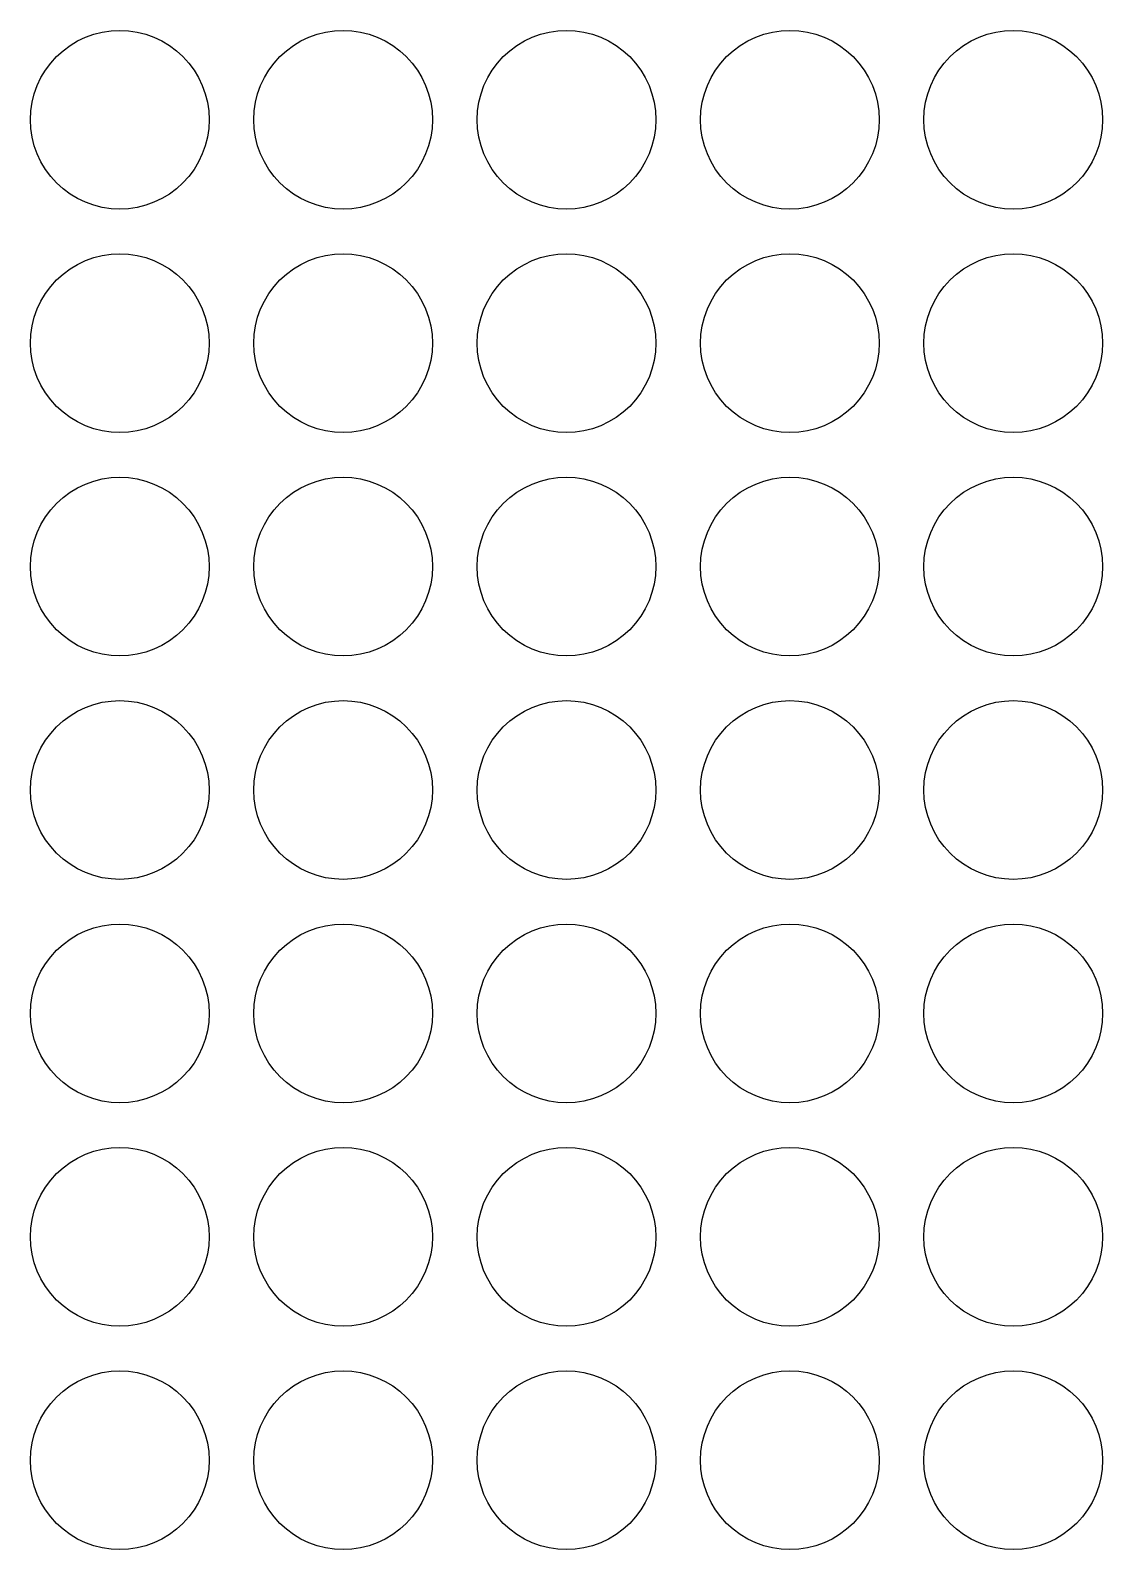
# Model space of a CAD drawing. Header units: millimetres. Extents: x 13 to 136, y -291 to -203.
# Drawn here: x 50.47 to 62.47, y -246.09 to -229.09 of the extents above; entities that cross this region are included whole.
import ezdxf

# ---------------------------------------------------------------- set-up
doc = ezdxf.new("R2010")
doc.units = ezdxf.units.MM
doc.layers.add('background', color=7, linetype='Continuous')

msp = doc.modelspace()

# ---------------------------------------------------------------- linework, layer by layer
at = {"layer": 'background'}
for points in [[(52.466, -230.091), (52.461, -230.189), (52.446, -230.286), (52.422, -230.381), (52.389, -230.474), (52.347, -230.562), (52.297, -230.647), (52.239, -230.725), (52.173, -230.798), (52.1, -230.864), (52.021, -230.922), (51.937, -230.973), (51.848, -231.015), (51.756, -231.048), (51.661, -231.072), (51.564, -231.086), (51.466, -231.091), (51.368, -231.086), (51.27, -231.072), (51.175, -231.048), (51.083, -231.015), (50.994, -230.973), (50.91, -230.922), (50.831, -230.864), (50.758, -230.798), (50.693, -230.725), (50.634, -230.647), (50.584, -230.562), (50.542, -230.474), (50.509, -230.381), (50.485, -230.286), (50.47, -230.189), (50.466, -230.091), (50.47, -229.993), (50.485, -229.896), (50.509, -229.801), (50.542, -229.708), (50.584, -229.62), (50.634, -229.535), (50.693, -229.457), (50.758, -229.384), (50.831, -229.318), (50.91, -229.26), (50.994, -229.209), (51.083, -229.167), (51.175, -229.134), (51.27, -229.11), (51.368, -229.096), (51.466, -229.091), (51.564, -229.096), (51.661, -229.11), (51.756, -229.134), (51.848, -229.167), (51.937, -229.209), (52.021, -229.26), (52.1, -229.318), (52.173, -229.384), (52.239, -229.457), (52.297, -229.535), (52.347, -229.62), (52.389, -229.708), (52.422, -229.801), (52.446, -229.896), (52.461, -229.993)], [(54.966, -230.091), (54.961, -230.189), (54.946, -230.286), (54.922, -230.381), (54.889, -230.474), (54.847, -230.562), (54.797, -230.647), (54.739, -230.725), (54.673, -230.798), (54.6, -230.864), (54.521, -230.922), (54.437, -230.973), (54.348, -231.015), (54.256, -231.048), (54.161, -231.072), (54.064, -231.086), (53.966, -231.091), (53.868, -231.086), (53.77, -231.072), (53.675, -231.048), (53.583, -231.015), (53.494, -230.973), (53.41, -230.922), (53.331, -230.864), (53.258, -230.798), (53.193, -230.725), (53.134, -230.647), (53.084, -230.562), (53.042, -230.474), (53.009, -230.381), (52.985, -230.286), (52.97, -230.189), (52.966, -230.091), (52.97, -229.993), (52.985, -229.896), (53.009, -229.801), (53.042, -229.708), (53.084, -229.62), (53.134, -229.535), (53.193, -229.457), (53.258, -229.384), (53.331, -229.318), (53.41, -229.26), (53.494, -229.209), (53.583, -229.167), (53.675, -229.134), (53.77, -229.11), (53.868, -229.096), (53.966, -229.091), (54.064, -229.096), (54.161, -229.11), (54.256, -229.134), (54.348, -229.167), (54.437, -229.209), (54.521, -229.26), (54.6, -229.318), (54.673, -229.384), (54.739, -229.457), (54.797, -229.535), (54.847, -229.62), (54.889, -229.708), (54.922, -229.801), (54.946, -229.896), (54.961, -229.993)], [(57.466, -230.091), (57.461, -230.189), (57.446, -230.286), (57.422, -230.381), (57.389, -230.474), (57.347, -230.562), (57.297, -230.647), (57.239, -230.725), (57.173, -230.798), (57.1, -230.864), (57.021, -230.922), (56.937, -230.973), (56.848, -231.015), (56.756, -231.048), (56.661, -231.072), (56.564, -231.086), (56.466, -231.091), (56.368, -231.086), (56.27, -231.072), (56.175, -231.048), (56.083, -231.015), (55.994, -230.973), (55.91, -230.922), (55.831, -230.864), (55.758, -230.798), (55.693, -230.725), (55.634, -230.647), (55.584, -230.562), (55.542, -230.474), (55.509, -230.381), (55.485, -230.286), (55.47, -230.189), (55.466, -230.091), (55.47, -229.993), (55.485, -229.896), (55.509, -229.801), (55.542, -229.708), (55.584, -229.62), (55.634, -229.535), (55.693, -229.457), (55.758, -229.384), (55.831, -229.318), (55.91, -229.26), (55.994, -229.209), (56.083, -229.167), (56.175, -229.134), (56.27, -229.11), (56.368, -229.096), (56.466, -229.091), (56.564, -229.096), (56.661, -229.11), (56.756, -229.134), (56.848, -229.167), (56.937, -229.209), (57.021, -229.26), (57.1, -229.318), (57.173, -229.384), (57.239, -229.457), (57.297, -229.535), (57.347, -229.62), (57.389, -229.708), (57.422, -229.801), (57.446, -229.896), (57.461, -229.993)], [(59.966, -230.091), (59.961, -230.189), (59.946, -230.286), (59.922, -230.381), (59.889, -230.474), (59.847, -230.562), (59.797, -230.647), (59.739, -230.725), (59.673, -230.798), (59.6, -230.864), (59.521, -230.922), (59.437, -230.973), (59.348, -231.015), (59.256, -231.048), (59.161, -231.072), (59.064, -231.086), (58.966, -231.091), (58.868, -231.086), (58.77, -231.072), (58.675, -231.048), (58.583, -231.015), (58.494, -230.973), (58.41, -230.922), (58.331, -230.864), (58.258, -230.798), (58.193, -230.725), (58.134, -230.647), (58.084, -230.562), (58.042, -230.474), (58.009, -230.381), (57.985, -230.286), (57.97, -230.189), (57.966, -230.091), (57.97, -229.993), (57.985, -229.896), (58.009, -229.801), (58.042, -229.708), (58.084, -229.62), (58.134, -229.535), (58.193, -229.457), (58.258, -229.384), (58.331, -229.318), (58.41, -229.26), (58.494, -229.209), (58.583, -229.167), (58.675, -229.134), (58.77, -229.11), (58.868, -229.096), (58.966, -229.091), (59.064, -229.096), (59.161, -229.11), (59.256, -229.134), (59.348, -229.167), (59.437, -229.209), (59.521, -229.26), (59.6, -229.318), (59.673, -229.384), (59.739, -229.457), (59.797, -229.535), (59.847, -229.62), (59.889, -229.708), (59.922, -229.801), (59.946, -229.896), (59.961, -229.993)], [(62.466, -230.091), (62.461, -230.189), (62.446, -230.286), (62.422, -230.381), (62.389, -230.474), (62.347, -230.562), (62.297, -230.647), (62.239, -230.725), (62.173, -230.798), (62.1, -230.864), (62.021, -230.922), (61.937, -230.973), (61.848, -231.015), (61.756, -231.048), (61.661, -231.072), (61.564, -231.086), (61.466, -231.091), (61.368, -231.086), (61.27, -231.072), (61.175, -231.048), (61.083, -231.015), (60.994, -230.973), (60.91, -230.922), (60.831, -230.864), (60.758, -230.798), (60.693, -230.725), (60.634, -230.647), (60.584, -230.562), (60.542, -230.474), (60.509, -230.381), (60.485, -230.286), (60.47, -230.189), (60.466, -230.091), (60.47, -229.993), (60.485, -229.896), (60.509, -229.801), (60.542, -229.708), (60.584, -229.62), (60.634, -229.535), (60.693, -229.457), (60.758, -229.384), (60.831, -229.318), (60.91, -229.26), (60.994, -229.209), (61.083, -229.167), (61.175, -229.134), (61.27, -229.11), (61.368, -229.096), (61.466, -229.091), (61.564, -229.096), (61.661, -229.11), (61.756, -229.134), (61.848, -229.167), (61.937, -229.209), (62.021, -229.26), (62.1, -229.318), (62.173, -229.384), (62.239, -229.457), (62.297, -229.535), (62.347, -229.62), (62.389, -229.708), (62.422, -229.801), (62.446, -229.896), (62.461, -229.993)], [(52.466, -232.591), (52.461, -232.689), (52.446, -232.786), (52.422, -232.881), (52.389, -232.974), (52.347, -233.062), (52.297, -233.147), (52.239, -233.225), (52.173, -233.298), (52.1, -233.364), (52.021, -233.422), (51.937, -233.473), (51.848, -233.515), (51.756, -233.548), (51.661, -233.572), (51.564, -233.586), (51.466, -233.591), (51.368, -233.586), (51.27, -233.572), (51.175, -233.548), (51.083, -233.515), (50.994, -233.473), (50.91, -233.422), (50.831, -233.364), (50.758, -233.298), (50.693, -233.225), (50.634, -233.147), (50.584, -233.062), (50.542, -232.974), (50.509, -232.881), (50.485, -232.786), (50.47, -232.689), (50.466, -232.591), (50.47, -232.493), (50.485, -232.396), (50.509, -232.301), (50.542, -232.208), (50.584, -232.12), (50.634, -232.035), (50.693, -231.957), (50.758, -231.884), (50.831, -231.818), (50.91, -231.76), (50.994, -231.709), (51.083, -231.667), (51.175, -231.634), (51.27, -231.61), (51.368, -231.596), (51.466, -231.591), (51.564, -231.596), (51.661, -231.61), (51.756, -231.634), (51.848, -231.667), (51.937, -231.709), (52.021, -231.76), (52.1, -231.818), (52.173, -231.884), (52.239, -231.957), (52.297, -232.035), (52.347, -232.12), (52.389, -232.208), (52.422, -232.301), (52.446, -232.396), (52.461, -232.493)], [(54.966, -232.591), (54.961, -232.689), (54.946, -232.786), (54.922, -232.881), (54.889, -232.974), (54.847, -233.062), (54.797, -233.147), (54.739, -233.225), (54.673, -233.298), (54.6, -233.364), (54.521, -233.422), (54.437, -233.473), (54.348, -233.515), (54.256, -233.548), (54.161, -233.572), (54.064, -233.586), (53.966, -233.591), (53.868, -233.586), (53.77, -233.572), (53.675, -233.548), (53.583, -233.515), (53.494, -233.473), (53.41, -233.422), (53.331, -233.364), (53.258, -233.298), (53.193, -233.225), (53.134, -233.147), (53.084, -233.062), (53.042, -232.974), (53.009, -232.881), (52.985, -232.786), (52.97, -232.689), (52.966, -232.591), (52.97, -232.493), (52.985, -232.396), (53.009, -232.301), (53.042, -232.208), (53.084, -232.12), (53.134, -232.035), (53.193, -231.957), (53.258, -231.884), (53.331, -231.818), (53.41, -231.76), (53.494, -231.709), (53.583, -231.667), (53.675, -231.634), (53.77, -231.61), (53.868, -231.596), (53.966, -231.591), (54.064, -231.596), (54.161, -231.61), (54.256, -231.634), (54.348, -231.667), (54.437, -231.709), (54.521, -231.76), (54.6, -231.818), (54.673, -231.884), (54.739, -231.957), (54.797, -232.035), (54.847, -232.12), (54.889, -232.208), (54.922, -232.301), (54.946, -232.396), (54.961, -232.493)], [(57.466, -232.591), (57.461, -232.689), (57.446, -232.786), (57.422, -232.881), (57.389, -232.974), (57.347, -233.062), (57.297, -233.147), (57.239, -233.225), (57.173, -233.298), (57.1, -233.364), (57.021, -233.422), (56.937, -233.473), (56.848, -233.515), (56.756, -233.548), (56.661, -233.572), (56.564, -233.586), (56.466, -233.591), (56.368, -233.586), (56.27, -233.572), (56.175, -233.548), (56.083, -233.515), (55.994, -233.473), (55.91, -233.422), (55.831, -233.364), (55.758, -233.298), (55.693, -233.225), (55.634, -233.147), (55.584, -233.062), (55.542, -232.974), (55.509, -232.881), (55.485, -232.786), (55.47, -232.689), (55.466, -232.591), (55.47, -232.493), (55.485, -232.396), (55.509, -232.301), (55.542, -232.208), (55.584, -232.12), (55.634, -232.035), (55.693, -231.957), (55.758, -231.884), (55.831, -231.818), (55.91, -231.76), (55.994, -231.709), (56.083, -231.667), (56.175, -231.634), (56.27, -231.61), (56.368, -231.596), (56.466, -231.591), (56.564, -231.596), (56.661, -231.61), (56.756, -231.634), (56.848, -231.667), (56.937, -231.709), (57.021, -231.76), (57.1, -231.818), (57.173, -231.884), (57.239, -231.957), (57.297, -232.035), (57.347, -232.12), (57.389, -232.208), (57.422, -232.301), (57.446, -232.396), (57.461, -232.493)], [(59.966, -232.591), (59.961, -232.689), (59.946, -232.786), (59.922, -232.881), (59.889, -232.974), (59.847, -233.062), (59.797, -233.147), (59.739, -233.225), (59.673, -233.298), (59.6, -233.364), (59.521, -233.422), (59.437, -233.473), (59.348, -233.515), (59.256, -233.548), (59.161, -233.572), (59.064, -233.586), (58.966, -233.591), (58.868, -233.586), (58.77, -233.572), (58.675, -233.548), (58.583, -233.515), (58.494, -233.473), (58.41, -233.422), (58.331, -233.364), (58.258, -233.298), (58.193, -233.225), (58.134, -233.147), (58.084, -233.062), (58.042, -232.974), (58.009, -232.881), (57.985, -232.786), (57.97, -232.689), (57.966, -232.591), (57.97, -232.493), (57.985, -232.396), (58.009, -232.301), (58.042, -232.208), (58.084, -232.12), (58.134, -232.035), (58.193, -231.957), (58.258, -231.884), (58.331, -231.818), (58.41, -231.76), (58.494, -231.709), (58.583, -231.667), (58.675, -231.634), (58.77, -231.61), (58.868, -231.596), (58.966, -231.591), (59.064, -231.596), (59.161, -231.61), (59.256, -231.634), (59.348, -231.667), (59.437, -231.709), (59.521, -231.76), (59.6, -231.818), (59.673, -231.884), (59.739, -231.957), (59.797, -232.035), (59.847, -232.12), (59.889, -232.208), (59.922, -232.301), (59.946, -232.396), (59.961, -232.493)], [(62.466, -232.591), (62.461, -232.689), (62.446, -232.786), (62.422, -232.881), (62.389, -232.974), (62.347, -233.062), (62.297, -233.147), (62.239, -233.225), (62.173, -233.298), (62.1, -233.364), (62.021, -233.422), (61.937, -233.473), (61.848, -233.515), (61.756, -233.548), (61.661, -233.572), (61.564, -233.586), (61.466, -233.591), (61.368, -233.586), (61.27, -233.572), (61.175, -233.548), (61.083, -233.515), (60.994, -233.473), (60.91, -233.422), (60.831, -233.364), (60.758, -233.298), (60.693, -233.225), (60.634, -233.147), (60.584, -233.062), (60.542, -232.974), (60.509, -232.881), (60.485, -232.786), (60.47, -232.689), (60.466, -232.591), (60.47, -232.493), (60.485, -232.396), (60.509, -232.301), (60.542, -232.208), (60.584, -232.12), (60.634, -232.035), (60.693, -231.957), (60.758, -231.884), (60.831, -231.818), (60.91, -231.76), (60.994, -231.709), (61.083, -231.667), (61.175, -231.634), (61.27, -231.61), (61.368, -231.596), (61.466, -231.591), (61.564, -231.596), (61.661, -231.61), (61.756, -231.634), (61.848, -231.667), (61.937, -231.709), (62.021, -231.76), (62.1, -231.818), (62.173, -231.884), (62.239, -231.957), (62.297, -232.035), (62.347, -232.12), (62.389, -232.208), (62.422, -232.301), (62.446, -232.396), (62.461, -232.493)], [(52.466, -235.091), (52.461, -235.189), (52.446, -235.286), (52.422, -235.381), (52.389, -235.474), (52.347, -235.562), (52.297, -235.647), (52.239, -235.725), (52.173, -235.798), (52.1, -235.864), (52.021, -235.922), (51.937, -235.973), (51.848, -236.015), (51.756, -236.048), (51.661, -236.072), (51.564, -236.086), (51.466, -236.091), (51.368, -236.086), (51.27, -236.072), (51.175, -236.048), (51.083, -236.015), (50.994, -235.973), (50.91, -235.922), (50.831, -235.864), (50.758, -235.798), (50.693, -235.725), (50.634, -235.647), (50.584, -235.562), (50.542, -235.474), (50.509, -235.381), (50.485, -235.286), (50.47, -235.189), (50.466, -235.091), (50.47, -234.993), (50.485, -234.896), (50.509, -234.801), (50.542, -234.708), (50.584, -234.62), (50.634, -234.535), (50.693, -234.457), (50.758, -234.384), (50.831, -234.318), (50.91, -234.26), (50.994, -234.209), (51.083, -234.167), (51.175, -234.134), (51.27, -234.11), (51.368, -234.096), (51.466, -234.091), (51.564, -234.096), (51.661, -234.11), (51.756, -234.134), (51.848, -234.167), (51.937, -234.209), (52.021, -234.26), (52.1, -234.318), (52.173, -234.384), (52.239, -234.457), (52.297, -234.535), (52.347, -234.62), (52.389, -234.708), (52.422, -234.801), (52.446, -234.896), (52.461, -234.993)], [(54.966, -235.091), (54.961, -235.189), (54.946, -235.286), (54.922, -235.381), (54.889, -235.474), (54.847, -235.562), (54.797, -235.647), (54.739, -235.725), (54.673, -235.798), (54.6, -235.864), (54.521, -235.922), (54.437, -235.973), (54.348, -236.015), (54.256, -236.048), (54.161, -236.072), (54.064, -236.086), (53.966, -236.091), (53.868, -236.086), (53.77, -236.072), (53.675, -236.048), (53.583, -236.015), (53.494, -235.973), (53.41, -235.922), (53.331, -235.864), (53.258, -235.798), (53.193, -235.725), (53.134, -235.647), (53.084, -235.562), (53.042, -235.474), (53.009, -235.381), (52.985, -235.286), (52.97, -235.189), (52.966, -235.091), (52.97, -234.993), (52.985, -234.896), (53.009, -234.801), (53.042, -234.708), (53.084, -234.62), (53.134, -234.535), (53.193, -234.457), (53.258, -234.384), (53.331, -234.318), (53.41, -234.26), (53.494, -234.209), (53.583, -234.167), (53.675, -234.134), (53.77, -234.11), (53.868, -234.096), (53.966, -234.091), (54.064, -234.096), (54.161, -234.11), (54.256, -234.134), (54.348, -234.167), (54.437, -234.209), (54.521, -234.26), (54.6, -234.318), (54.673, -234.384), (54.739, -234.457), (54.797, -234.535), (54.847, -234.62), (54.889, -234.708), (54.922, -234.801), (54.946, -234.896), (54.961, -234.993)], [(57.466, -235.091), (57.461, -235.189), (57.446, -235.286), (57.422, -235.381), (57.389, -235.474), (57.347, -235.562), (57.297, -235.647), (57.239, -235.725), (57.173, -235.798), (57.1, -235.864), (57.021, -235.922), (56.937, -235.973), (56.848, -236.015), (56.756, -236.048), (56.661, -236.072), (56.564, -236.086), (56.466, -236.091), (56.368, -236.086), (56.27, -236.072), (56.175, -236.048), (56.083, -236.015), (55.994, -235.973), (55.91, -235.922), (55.831, -235.864), (55.758, -235.798), (55.693, -235.725), (55.634, -235.647), (55.584, -235.562), (55.542, -235.474), (55.509, -235.381), (55.485, -235.286), (55.47, -235.189), (55.466, -235.091), (55.47, -234.993), (55.485, -234.896), (55.509, -234.801), (55.542, -234.708), (55.584, -234.62), (55.634, -234.535), (55.693, -234.457), (55.758, -234.384), (55.831, -234.318), (55.91, -234.26), (55.994, -234.209), (56.083, -234.167), (56.175, -234.134), (56.27, -234.11), (56.368, -234.096), (56.466, -234.091), (56.564, -234.096), (56.661, -234.11), (56.756, -234.134), (56.848, -234.167), (56.937, -234.209), (57.021, -234.26), (57.1, -234.318), (57.173, -234.384), (57.239, -234.457), (57.297, -234.535), (57.347, -234.62), (57.389, -234.708), (57.422, -234.801), (57.446, -234.896), (57.461, -234.993)], [(59.966, -235.091), (59.961, -235.189), (59.946, -235.286), (59.922, -235.381), (59.889, -235.474), (59.847, -235.562), (59.797, -235.647), (59.739, -235.725), (59.673, -235.798), (59.6, -235.864), (59.521, -235.922), (59.437, -235.973), (59.348, -236.015), (59.256, -236.048), (59.161, -236.072), (59.064, -236.086), (58.966, -236.091), (58.868, -236.086), (58.77, -236.072), (58.675, -236.048), (58.583, -236.015), (58.494, -235.973), (58.41, -235.922), (58.331, -235.864), (58.258, -235.798), (58.193, -235.725), (58.134, -235.647), (58.084, -235.562), (58.042, -235.474), (58.009, -235.381), (57.985, -235.286), (57.97, -235.189), (57.966, -235.091), (57.97, -234.993), (57.985, -234.896), (58.009, -234.801), (58.042, -234.708), (58.084, -234.62), (58.134, -234.535), (58.193, -234.457), (58.258, -234.384), (58.331, -234.318), (58.41, -234.26), (58.494, -234.209), (58.583, -234.167), (58.675, -234.134), (58.77, -234.11), (58.868, -234.096), (58.966, -234.091), (59.064, -234.096), (59.161, -234.11), (59.256, -234.134), (59.348, -234.167), (59.437, -234.209), (59.521, -234.26), (59.6, -234.318), (59.673, -234.384), (59.739, -234.457), (59.797, -234.535), (59.847, -234.62), (59.889, -234.708), (59.922, -234.801), (59.946, -234.896), (59.961, -234.993)], [(62.466, -235.091), (62.461, -235.189), (62.446, -235.286), (62.422, -235.381), (62.389, -235.474), (62.347, -235.562), (62.297, -235.647), (62.239, -235.725), (62.173, -235.798), (62.1, -235.864), (62.021, -235.922), (61.937, -235.973), (61.848, -236.015), (61.756, -236.048), (61.661, -236.072), (61.564, -236.086), (61.466, -236.091), (61.368, -236.086), (61.27, -236.072), (61.175, -236.048), (61.083, -236.015), (60.994, -235.973), (60.91, -235.922), (60.831, -235.864), (60.758, -235.798), (60.693, -235.725), (60.634, -235.647), (60.584, -235.562), (60.542, -235.474), (60.509, -235.381), (60.485, -235.286), (60.47, -235.189), (60.466, -235.091), (60.47, -234.993), (60.485, -234.896), (60.509, -234.801), (60.542, -234.708), (60.584, -234.62), (60.634, -234.535), (60.693, -234.457), (60.758, -234.384), (60.831, -234.318), (60.91, -234.26), (60.994, -234.209), (61.083, -234.167), (61.175, -234.134), (61.27, -234.11), (61.368, -234.096), (61.466, -234.091), (61.564, -234.096), (61.661, -234.11), (61.756, -234.134), (61.848, -234.167), (61.937, -234.209), (62.021, -234.26), (62.1, -234.318), (62.173, -234.384), (62.239, -234.457), (62.297, -234.535), (62.347, -234.62), (62.389, -234.708), (62.422, -234.801), (62.446, -234.896), (62.461, -234.993)], [(52.466, -237.591), (52.461, -237.689), (52.446, -237.786), (52.422, -237.881), (52.389, -237.974), (52.347, -238.062), (52.297, -238.147), (52.239, -238.225), (52.173, -238.298), (52.1, -238.364), (52.021, -238.422), (51.937, -238.473), (51.848, -238.515), (51.756, -238.548), (51.661, -238.572), (51.564, -238.586), (51.466, -238.591), (51.368, -238.586), (51.27, -238.572), (51.175, -238.548), (51.083, -238.515), (50.994, -238.473), (50.91, -238.422), (50.831, -238.364), (50.758, -238.298), (50.693, -238.225), (50.634, -238.147), (50.584, -238.062), (50.542, -237.974), (50.509, -237.881), (50.485, -237.786), (50.47, -237.689), (50.466, -237.591), (50.47, -237.493), (50.485, -237.396), (50.509, -237.301), (50.542, -237.208), (50.584, -237.12), (50.634, -237.035), (50.693, -236.957), (50.758, -236.884), (50.831, -236.818), (50.91, -236.76), (50.994, -236.709), (51.083, -236.667), (51.175, -236.634), (51.27, -236.61), (51.368, -236.596), (51.466, -236.591), (51.564, -236.596), (51.661, -236.61), (51.756, -236.634), (51.848, -236.667), (51.937, -236.709), (52.021, -236.76), (52.1, -236.818), (52.173, -236.884), (52.239, -236.957), (52.297, -237.035), (52.347, -237.12), (52.389, -237.208), (52.422, -237.301), (52.446, -237.396), (52.461, -237.493)], [(54.966, -237.591), (54.961, -237.689), (54.946, -237.786), (54.922, -237.881), (54.889, -237.974), (54.847, -238.062), (54.797, -238.147), (54.739, -238.225), (54.673, -238.298), (54.6, -238.364), (54.521, -238.422), (54.437, -238.473), (54.348, -238.515), (54.256, -238.548), (54.161, -238.572), (54.064, -238.586), (53.966, -238.591), (53.868, -238.586), (53.77, -238.572), (53.675, -238.548), (53.583, -238.515), (53.494, -238.473), (53.41, -238.422), (53.331, -238.364), (53.258, -238.298), (53.193, -238.225), (53.134, -238.147), (53.084, -238.062), (53.042, -237.974), (53.009, -237.881), (52.985, -237.786), (52.97, -237.689), (52.966, -237.591), (52.97, -237.493), (52.985, -237.396), (53.009, -237.301), (53.042, -237.208), (53.084, -237.12), (53.134, -237.035), (53.193, -236.957), (53.258, -236.884), (53.331, -236.818), (53.41, -236.76), (53.494, -236.709), (53.583, -236.667), (53.675, -236.634), (53.77, -236.61), (53.868, -236.596), (53.966, -236.591), (54.064, -236.596), (54.161, -236.61), (54.256, -236.634), (54.348, -236.667), (54.437, -236.709), (54.521, -236.76), (54.6, -236.818), (54.673, -236.884), (54.739, -236.957), (54.797, -237.035), (54.847, -237.12), (54.889, -237.208), (54.922, -237.301), (54.946, -237.396), (54.961, -237.493)], [(57.466, -237.591), (57.461, -237.689), (57.446, -237.786), (57.422, -237.881), (57.389, -237.974), (57.347, -238.062), (57.297, -238.147), (57.239, -238.225), (57.173, -238.298), (57.1, -238.364), (57.021, -238.422), (56.937, -238.473), (56.848, -238.515), (56.756, -238.548), (56.661, -238.572), (56.564, -238.586), (56.466, -238.591), (56.368, -238.586), (56.27, -238.572), (56.175, -238.548), (56.083, -238.515), (55.994, -238.473), (55.91, -238.422), (55.831, -238.364), (55.758, -238.298), (55.693, -238.225), (55.634, -238.147), (55.584, -238.062), (55.542, -237.974), (55.509, -237.881), (55.485, -237.786), (55.47, -237.689), (55.466, -237.591), (55.47, -237.493), (55.485, -237.396), (55.509, -237.301), (55.542, -237.208), (55.584, -237.12), (55.634, -237.035), (55.693, -236.957), (55.758, -236.884), (55.831, -236.818), (55.91, -236.76), (55.994, -236.709), (56.083, -236.667), (56.175, -236.634), (56.27, -236.61), (56.368, -236.596), (56.466, -236.591), (56.564, -236.596), (56.661, -236.61), (56.756, -236.634), (56.848, -236.667), (56.937, -236.709), (57.021, -236.76), (57.1, -236.818), (57.173, -236.884), (57.239, -236.957), (57.297, -237.035), (57.347, -237.12), (57.389, -237.208), (57.422, -237.301), (57.446, -237.396), (57.461, -237.493)], [(59.966, -237.591), (59.961, -237.689), (59.946, -237.786), (59.922, -237.881), (59.889, -237.974), (59.847, -238.062), (59.797, -238.147), (59.739, -238.225), (59.673, -238.298), (59.6, -238.364), (59.521, -238.422), (59.437, -238.473), (59.348, -238.515), (59.256, -238.548), (59.161, -238.572), (59.064, -238.586), (58.966, -238.591), (58.868, -238.586), (58.77, -238.572), (58.675, -238.548), (58.583, -238.515), (58.494, -238.473), (58.41, -238.422), (58.331, -238.364), (58.258, -238.298), (58.193, -238.225), (58.134, -238.147), (58.084, -238.062), (58.042, -237.974), (58.009, -237.881), (57.985, -237.786), (57.97, -237.689), (57.966, -237.591), (57.97, -237.493), (57.985, -237.396), (58.009, -237.301), (58.042, -237.208), (58.084, -237.12), (58.134, -237.035), (58.193, -236.957), (58.258, -236.884), (58.331, -236.818), (58.41, -236.76), (58.494, -236.709), (58.583, -236.667), (58.675, -236.634), (58.77, -236.61), (58.868, -236.596), (58.966, -236.591), (59.064, -236.596), (59.161, -236.61), (59.256, -236.634), (59.348, -236.667), (59.437, -236.709), (59.521, -236.76), (59.6, -236.818), (59.673, -236.884), (59.739, -236.957), (59.797, -237.035), (59.847, -237.12), (59.889, -237.208), (59.922, -237.301), (59.946, -237.396), (59.961, -237.493)], [(62.466, -237.591), (62.461, -237.689), (62.446, -237.786), (62.422, -237.881), (62.389, -237.974), (62.347, -238.062), (62.297, -238.147), (62.239, -238.225), (62.173, -238.298), (62.1, -238.364), (62.021, -238.422), (61.937, -238.473), (61.848, -238.515), (61.756, -238.548), (61.661, -238.572), (61.564, -238.586), (61.466, -238.591), (61.368, -238.586), (61.27, -238.572), (61.175, -238.548), (61.083, -238.515), (60.994, -238.473), (60.91, -238.422), (60.831, -238.364), (60.758, -238.298), (60.693, -238.225), (60.634, -238.147), (60.584, -238.062), (60.542, -237.974), (60.509, -237.881), (60.485, -237.786), (60.47, -237.689), (60.466, -237.591), (60.47, -237.493), (60.485, -237.396), (60.509, -237.301), (60.542, -237.208), (60.584, -237.12), (60.634, -237.035), (60.693, -236.957), (60.758, -236.884), (60.831, -236.818), (60.91, -236.76), (60.994, -236.709), (61.083, -236.667), (61.175, -236.634), (61.27, -236.61), (61.368, -236.596), (61.466, -236.591), (61.564, -236.596), (61.661, -236.61), (61.756, -236.634), (61.848, -236.667), (61.937, -236.709), (62.021, -236.76), (62.1, -236.818), (62.173, -236.884), (62.239, -236.957), (62.297, -237.035), (62.347, -237.12), (62.389, -237.208), (62.422, -237.301), (62.446, -237.396), (62.461, -237.493)], [(52.466, -240.091), (52.461, -240.189), (52.446, -240.286), (52.422, -240.381), (52.389, -240.474), (52.347, -240.562), (52.297, -240.647), (52.239, -240.725), (52.173, -240.798), (52.1, -240.864), (52.021, -240.922), (51.937, -240.973), (51.848, -241.015), (51.756, -241.048), (51.661, -241.072), (51.564, -241.086), (51.466, -241.091), (51.368, -241.086), (51.27, -241.072), (51.175, -241.048), (51.083, -241.015), (50.994, -240.973), (50.91, -240.922), (50.831, -240.864), (50.758, -240.798), (50.693, -240.725), (50.634, -240.647), (50.584, -240.562), (50.542, -240.474), (50.509, -240.381), (50.485, -240.286), (50.47, -240.189), (50.466, -240.091), (50.47, -239.993), (50.485, -239.896), (50.509, -239.801), (50.542, -239.708), (50.584, -239.62), (50.634, -239.535), (50.693, -239.457), (50.758, -239.384), (50.831, -239.318), (50.91, -239.26), (50.994, -239.209), (51.083, -239.167), (51.175, -239.134), (51.27, -239.11), (51.368, -239.096), (51.466, -239.091), (51.564, -239.096), (51.661, -239.11), (51.756, -239.134), (51.848, -239.167), (51.937, -239.209), (52.021, -239.26), (52.1, -239.318), (52.173, -239.384), (52.239, -239.457), (52.297, -239.535), (52.347, -239.62), (52.389, -239.708), (52.422, -239.801), (52.446, -239.896), (52.461, -239.993)], [(54.966, -240.091), (54.961, -240.189), (54.946, -240.286), (54.922, -240.381), (54.889, -240.474), (54.847, -240.562), (54.797, -240.647), (54.739, -240.725), (54.673, -240.798), (54.6, -240.864), (54.521, -240.922), (54.437, -240.973), (54.348, -241.015), (54.256, -241.048), (54.161, -241.072), (54.064, -241.086), (53.966, -241.091), (53.868, -241.086), (53.77, -241.072), (53.675, -241.048), (53.583, -241.015), (53.494, -240.973), (53.41, -240.922), (53.331, -240.864), (53.258, -240.798), (53.193, -240.725), (53.134, -240.647), (53.084, -240.562), (53.042, -240.474), (53.009, -240.381), (52.985, -240.286), (52.97, -240.189), (52.966, -240.091), (52.97, -239.993), (52.985, -239.896), (53.009, -239.801), (53.042, -239.708), (53.084, -239.62), (53.134, -239.535), (53.193, -239.457), (53.258, -239.384), (53.331, -239.318), (53.41, -239.26), (53.494, -239.209), (53.583, -239.167), (53.675, -239.134), (53.77, -239.11), (53.868, -239.096), (53.966, -239.091), (54.064, -239.096), (54.161, -239.11), (54.256, -239.134), (54.348, -239.167), (54.437, -239.209), (54.521, -239.26), (54.6, -239.318), (54.673, -239.384), (54.739, -239.457), (54.797, -239.535), (54.847, -239.62), (54.889, -239.708), (54.922, -239.801), (54.946, -239.896), (54.961, -239.993)], [(57.466, -240.091), (57.461, -240.189), (57.446, -240.286), (57.422, -240.381), (57.389, -240.474), (57.347, -240.562), (57.297, -240.647), (57.239, -240.725), (57.173, -240.798), (57.1, -240.864), (57.021, -240.922), (56.937, -240.973), (56.848, -241.015), (56.756, -241.048), (56.661, -241.072), (56.564, -241.086), (56.466, -241.091), (56.368, -241.086), (56.27, -241.072), (56.175, -241.048), (56.083, -241.015), (55.994, -240.973), (55.91, -240.922), (55.831, -240.864), (55.758, -240.798), (55.693, -240.725), (55.634, -240.647), (55.584, -240.562), (55.542, -240.474), (55.509, -240.381), (55.485, -240.286), (55.47, -240.189), (55.466, -240.091), (55.47, -239.993), (55.485, -239.896), (55.509, -239.801), (55.542, -239.708), (55.584, -239.62), (55.634, -239.535), (55.693, -239.457), (55.758, -239.384), (55.831, -239.318), (55.91, -239.26), (55.994, -239.209), (56.083, -239.167), (56.175, -239.134), (56.27, -239.11), (56.368, -239.096), (56.466, -239.091), (56.564, -239.096), (56.661, -239.11), (56.756, -239.134), (56.848, -239.167), (56.937, -239.209), (57.021, -239.26), (57.1, -239.318), (57.173, -239.384), (57.239, -239.457), (57.297, -239.535), (57.347, -239.62), (57.389, -239.708), (57.422, -239.801), (57.446, -239.896), (57.461, -239.993)], [(59.966, -240.091), (59.961, -240.189), (59.946, -240.286), (59.922, -240.381), (59.889, -240.474), (59.847, -240.562), (59.797, -240.647), (59.739, -240.725), (59.673, -240.798), (59.6, -240.864), (59.521, -240.922), (59.437, -240.973), (59.348, -241.015), (59.256, -241.048), (59.161, -241.072), (59.064, -241.086), (58.966, -241.091), (58.868, -241.086), (58.77, -241.072), (58.675, -241.048), (58.583, -241.015), (58.494, -240.973), (58.41, -240.922), (58.331, -240.864), (58.258, -240.798), (58.193, -240.725), (58.134, -240.647), (58.084, -240.562), (58.042, -240.474), (58.009, -240.381), (57.985, -240.286), (57.97, -240.189), (57.966, -240.091), (57.97, -239.993), (57.985, -239.896), (58.009, -239.801), (58.042, -239.708), (58.084, -239.62), (58.134, -239.535), (58.193, -239.457), (58.258, -239.384), (58.331, -239.318), (58.41, -239.26), (58.494, -239.209), (58.583, -239.167), (58.675, -239.134), (58.77, -239.11), (58.868, -239.096), (58.966, -239.091), (59.064, -239.096), (59.161, -239.11), (59.256, -239.134), (59.348, -239.167), (59.437, -239.209), (59.521, -239.26), (59.6, -239.318), (59.673, -239.384), (59.739, -239.457), (59.797, -239.535), (59.847, -239.62), (59.889, -239.708), (59.922, -239.801), (59.946, -239.896), (59.961, -239.993)], [(62.466, -240.091), (62.461, -240.189), (62.446, -240.286), (62.422, -240.381), (62.389, -240.474), (62.347, -240.562), (62.297, -240.647), (62.239, -240.725), (62.173, -240.798), (62.1, -240.864), (62.021, -240.922), (61.937, -240.973), (61.848, -241.015), (61.756, -241.048), (61.661, -241.072), (61.564, -241.086), (61.466, -241.091), (61.368, -241.086), (61.27, -241.072), (61.175, -241.048), (61.083, -241.015), (60.994, -240.973), (60.91, -240.922), (60.831, -240.864), (60.758, -240.798), (60.693, -240.725), (60.634, -240.647), (60.584, -240.562), (60.542, -240.474), (60.509, -240.381), (60.485, -240.286), (60.47, -240.189), (60.466, -240.091), (60.47, -239.993), (60.485, -239.896), (60.509, -239.801), (60.542, -239.708), (60.584, -239.62), (60.634, -239.535), (60.693, -239.457), (60.758, -239.384), (60.831, -239.318), (60.91, -239.26), (60.994, -239.209), (61.083, -239.167), (61.175, -239.134), (61.27, -239.11), (61.368, -239.096), (61.466, -239.091), (61.564, -239.096), (61.661, -239.11), (61.756, -239.134), (61.848, -239.167), (61.937, -239.209), (62.021, -239.26), (62.1, -239.318), (62.173, -239.384), (62.239, -239.457), (62.297, -239.535), (62.347, -239.62), (62.389, -239.708), (62.422, -239.801), (62.446, -239.896), (62.461, -239.993)], [(52.466, -242.591), (52.461, -242.689), (52.446, -242.786), (52.422, -242.881), (52.389, -242.974), (52.347, -243.062), (52.297, -243.147), (52.239, -243.225), (52.173, -243.298), (52.1, -243.364), (52.021, -243.422), (51.937, -243.473), (51.848, -243.515), (51.756, -243.548), (51.661, -243.572), (51.564, -243.586), (51.466, -243.591), (51.368, -243.586), (51.27, -243.572), (51.175, -243.548), (51.083, -243.515), (50.994, -243.473), (50.91, -243.422), (50.831, -243.364), (50.758, -243.298), (50.693, -243.225), (50.634, -243.147), (50.584, -243.062), (50.542, -242.974), (50.509, -242.881), (50.485, -242.786), (50.47, -242.689), (50.466, -242.591), (50.47, -242.493), (50.485, -242.396), (50.509, -242.301), (50.542, -242.208), (50.584, -242.12), (50.634, -242.035), (50.693, -241.957), (50.758, -241.884), (50.831, -241.818), (50.91, -241.76), (50.994, -241.709), (51.083, -241.667), (51.175, -241.634), (51.27, -241.61), (51.368, -241.596), (51.466, -241.591), (51.564, -241.596), (51.661, -241.61), (51.756, -241.634), (51.848, -241.667), (51.937, -241.709), (52.021, -241.76), (52.1, -241.818), (52.173, -241.884), (52.239, -241.957), (52.297, -242.035), (52.347, -242.12), (52.389, -242.208), (52.422, -242.301), (52.446, -242.396), (52.461, -242.493)], [(54.966, -242.591), (54.961, -242.689), (54.946, -242.786), (54.922, -242.881), (54.889, -242.974), (54.847, -243.062), (54.797, -243.147), (54.739, -243.225), (54.673, -243.298), (54.6, -243.364), (54.521, -243.422), (54.437, -243.473), (54.348, -243.515), (54.256, -243.548), (54.161, -243.572), (54.064, -243.586), (53.966, -243.591), (53.868, -243.586), (53.77, -243.572), (53.675, -243.548), (53.583, -243.515), (53.494, -243.473), (53.41, -243.422), (53.331, -243.364), (53.258, -243.298), (53.193, -243.225), (53.134, -243.147), (53.084, -243.062), (53.042, -242.974), (53.009, -242.881), (52.985, -242.786), (52.97, -242.689), (52.966, -242.591), (52.97, -242.493), (52.985, -242.396), (53.009, -242.301), (53.042, -242.208), (53.084, -242.12), (53.134, -242.035), (53.193, -241.957), (53.258, -241.884), (53.331, -241.818), (53.41, -241.76), (53.494, -241.709), (53.583, -241.667), (53.675, -241.634), (53.77, -241.61), (53.868, -241.596), (53.966, -241.591), (54.064, -241.596), (54.161, -241.61), (54.256, -241.634), (54.348, -241.667), (54.437, -241.709), (54.521, -241.76), (54.6, -241.818), (54.673, -241.884), (54.739, -241.957), (54.797, -242.035), (54.847, -242.12), (54.889, -242.208), (54.922, -242.301), (54.946, -242.396), (54.961, -242.493)], [(57.466, -242.591), (57.461, -242.689), (57.446, -242.786), (57.422, -242.881), (57.389, -242.974), (57.347, -243.062), (57.297, -243.147), (57.239, -243.225), (57.173, -243.298), (57.1, -243.364), (57.021, -243.422), (56.937, -243.473), (56.848, -243.515), (56.756, -243.548), (56.661, -243.572), (56.564, -243.586), (56.466, -243.591), (56.368, -243.586), (56.27, -243.572), (56.175, -243.548), (56.083, -243.515), (55.994, -243.473), (55.91, -243.422), (55.831, -243.364), (55.758, -243.298), (55.693, -243.225), (55.634, -243.147), (55.584, -243.062), (55.542, -242.974), (55.509, -242.881), (55.485, -242.786), (55.47, -242.689), (55.466, -242.591), (55.47, -242.493), (55.485, -242.396), (55.509, -242.301), (55.542, -242.208), (55.584, -242.12), (55.634, -242.035), (55.693, -241.957), (55.758, -241.884), (55.831, -241.818), (55.91, -241.76), (55.994, -241.709), (56.083, -241.667), (56.175, -241.634), (56.27, -241.61), (56.368, -241.596), (56.466, -241.591), (56.564, -241.596), (56.661, -241.61), (56.756, -241.634), (56.848, -241.667), (56.937, -241.709), (57.021, -241.76), (57.1, -241.818), (57.173, -241.884), (57.239, -241.957), (57.297, -242.035), (57.347, -242.12), (57.389, -242.208), (57.422, -242.301), (57.446, -242.396), (57.461, -242.493)], [(59.966, -242.591), (59.961, -242.689), (59.946, -242.786), (59.922, -242.881), (59.889, -242.974), (59.847, -243.062), (59.797, -243.147), (59.739, -243.225), (59.673, -243.298), (59.6, -243.364), (59.521, -243.422), (59.437, -243.473), (59.348, -243.515), (59.256, -243.548), (59.161, -243.572), (59.064, -243.586), (58.966, -243.591), (58.868, -243.586), (58.77, -243.572), (58.675, -243.548), (58.583, -243.515), (58.494, -243.473), (58.41, -243.422), (58.331, -243.364), (58.258, -243.298), (58.193, -243.225), (58.134, -243.147), (58.084, -243.062), (58.042, -242.974), (58.009, -242.881), (57.985, -242.786), (57.97, -242.689), (57.966, -242.591), (57.97, -242.493), (57.985, -242.396), (58.009, -242.301), (58.042, -242.208), (58.084, -242.12), (58.134, -242.035), (58.193, -241.957), (58.258, -241.884), (58.331, -241.818), (58.41, -241.76), (58.494, -241.709), (58.583, -241.667), (58.675, -241.634), (58.77, -241.61), (58.868, -241.596), (58.966, -241.591), (59.064, -241.596), (59.161, -241.61), (59.256, -241.634), (59.348, -241.667), (59.437, -241.709), (59.521, -241.76), (59.6, -241.818), (59.673, -241.884), (59.739, -241.957), (59.797, -242.035), (59.847, -242.12), (59.889, -242.208), (59.922, -242.301), (59.946, -242.396), (59.961, -242.493)], [(62.466, -242.591), (62.461, -242.689), (62.446, -242.786), (62.422, -242.881), (62.389, -242.974), (62.347, -243.062), (62.297, -243.147), (62.239, -243.225), (62.173, -243.298), (62.1, -243.364), (62.021, -243.422), (61.937, -243.473), (61.848, -243.515), (61.756, -243.548), (61.661, -243.572), (61.564, -243.586), (61.466, -243.591), (61.368, -243.586), (61.27, -243.572), (61.175, -243.548), (61.083, -243.515), (60.994, -243.473), (60.91, -243.422), (60.831, -243.364), (60.758, -243.298), (60.693, -243.225), (60.634, -243.147), (60.584, -243.062), (60.542, -242.974), (60.509, -242.881), (60.485, -242.786), (60.47, -242.689), (60.466, -242.591), (60.47, -242.493), (60.485, -242.396), (60.509, -242.301), (60.542, -242.208), (60.584, -242.12), (60.634, -242.035), (60.693, -241.957), (60.758, -241.884), (60.831, -241.818), (60.91, -241.76), (60.994, -241.709), (61.083, -241.667), (61.175, -241.634), (61.27, -241.61), (61.368, -241.596), (61.466, -241.591), (61.564, -241.596), (61.661, -241.61), (61.756, -241.634), (61.848, -241.667), (61.937, -241.709), (62.021, -241.76), (62.1, -241.818), (62.173, -241.884), (62.239, -241.957), (62.297, -242.035), (62.347, -242.12), (62.389, -242.208), (62.422, -242.301), (62.446, -242.396), (62.461, -242.493)], [(52.466, -245.091), (52.461, -245.189), (52.446, -245.286), (52.422, -245.381), (52.389, -245.474), (52.347, -245.562), (52.297, -245.647), (52.239, -245.725), (52.173, -245.798), (52.1, -245.864), (52.021, -245.922), (51.937, -245.973), (51.848, -246.015), (51.756, -246.048), (51.661, -246.072), (51.564, -246.086), (51.466, -246.091), (51.368, -246.086), (51.27, -246.072), (51.175, -246.048), (51.083, -246.015), (50.994, -245.973), (50.91, -245.922), (50.831, -245.864), (50.758, -245.798), (50.693, -245.725), (50.634, -245.647), (50.584, -245.562), (50.542, -245.474), (50.509, -245.381), (50.485, -245.286), (50.47, -245.189), (50.466, -245.091), (50.47, -244.993), (50.485, -244.896), (50.509, -244.801), (50.542, -244.708), (50.584, -244.62), (50.634, -244.535), (50.693, -244.457), (50.758, -244.384), (50.831, -244.318), (50.91, -244.26), (50.994, -244.209), (51.083, -244.167), (51.175, -244.134), (51.27, -244.11), (51.368, -244.096), (51.466, -244.091), (51.564, -244.096), (51.661, -244.11), (51.756, -244.134), (51.848, -244.167), (51.937, -244.209), (52.021, -244.26), (52.1, -244.318), (52.173, -244.384), (52.239, -244.457), (52.297, -244.535), (52.347, -244.62), (52.389, -244.708), (52.422, -244.801), (52.446, -244.896), (52.461, -244.993)], [(54.966, -245.091), (54.961, -245.189), (54.946, -245.286), (54.922, -245.381), (54.889, -245.474), (54.847, -245.562), (54.797, -245.647), (54.739, -245.725), (54.673, -245.798), (54.6, -245.864), (54.521, -245.922), (54.437, -245.973), (54.348, -246.015), (54.256, -246.048), (54.161, -246.072), (54.064, -246.086), (53.966, -246.091), (53.868, -246.086), (53.77, -246.072), (53.675, -246.048), (53.583, -246.015), (53.494, -245.973), (53.41, -245.922), (53.331, -245.864), (53.258, -245.798), (53.193, -245.725), (53.134, -245.647), (53.084, -245.562), (53.042, -245.474), (53.009, -245.381), (52.985, -245.286), (52.97, -245.189), (52.966, -245.091), (52.97, -244.993), (52.985, -244.896), (53.009, -244.801), (53.042, -244.708), (53.084, -244.62), (53.134, -244.535), (53.193, -244.457), (53.258, -244.384), (53.331, -244.318), (53.41, -244.26), (53.494, -244.209), (53.583, -244.167), (53.675, -244.134), (53.77, -244.11), (53.868, -244.096), (53.966, -244.091), (54.064, -244.096), (54.161, -244.11), (54.256, -244.134), (54.348, -244.167), (54.437, -244.209), (54.521, -244.26), (54.6, -244.318), (54.673, -244.384), (54.739, -244.457), (54.797, -244.535), (54.847, -244.62), (54.889, -244.708), (54.922, -244.801), (54.946, -244.896), (54.961, -244.993)], [(57.466, -245.091), (57.461, -245.189), (57.446, -245.286), (57.422, -245.381), (57.389, -245.474), (57.347, -245.562), (57.297, -245.647), (57.239, -245.725), (57.173, -245.798), (57.1, -245.864), (57.021, -245.922), (56.937, -245.973), (56.848, -246.015), (56.756, -246.048), (56.661, -246.072), (56.564, -246.086), (56.466, -246.091), (56.368, -246.086), (56.27, -246.072), (56.175, -246.048), (56.083, -246.015), (55.994, -245.973), (55.91, -245.922), (55.831, -245.864), (55.758, -245.798), (55.693, -245.725), (55.634, -245.647), (55.584, -245.562), (55.542, -245.474), (55.509, -245.381), (55.485, -245.286), (55.47, -245.189), (55.466, -245.091), (55.47, -244.993), (55.485, -244.896), (55.509, -244.801), (55.542, -244.708), (55.584, -244.62), (55.634, -244.535), (55.693, -244.457), (55.758, -244.384), (55.831, -244.318), (55.91, -244.26), (55.994, -244.209), (56.083, -244.167), (56.175, -244.134), (56.27, -244.11), (56.368, -244.096), (56.466, -244.091), (56.564, -244.096), (56.661, -244.11), (56.756, -244.134), (56.848, -244.167), (56.937, -244.209), (57.021, -244.26), (57.1, -244.318), (57.173, -244.384), (57.239, -244.457), (57.297, -244.535), (57.347, -244.62), (57.389, -244.708), (57.422, -244.801), (57.446, -244.896), (57.461, -244.993)], [(59.966, -245.091), (59.961, -245.189), (59.946, -245.286), (59.922, -245.381), (59.889, -245.474), (59.847, -245.562), (59.797, -245.647), (59.739, -245.725), (59.673, -245.798), (59.6, -245.864), (59.521, -245.922), (59.437, -245.973), (59.348, -246.015), (59.256, -246.048), (59.161, -246.072), (59.064, -246.086), (58.966, -246.091), (58.868, -246.086), (58.77, -246.072), (58.675, -246.048), (58.583, -246.015), (58.494, -245.973), (58.41, -245.922), (58.331, -245.864), (58.258, -245.798), (58.193, -245.725), (58.134, -245.647), (58.084, -245.562), (58.042, -245.474), (58.009, -245.381), (57.985, -245.286), (57.97, -245.189), (57.966, -245.091), (57.97, -244.993), (57.985, -244.896), (58.009, -244.801), (58.042, -244.708), (58.084, -244.62), (58.134, -244.535), (58.193, -244.457), (58.258, -244.384), (58.331, -244.318), (58.41, -244.26), (58.494, -244.209), (58.583, -244.167), (58.675, -244.134), (58.77, -244.11), (58.868, -244.096), (58.966, -244.091), (59.064, -244.096), (59.161, -244.11), (59.256, -244.134), (59.348, -244.167), (59.437, -244.209), (59.521, -244.26), (59.6, -244.318), (59.673, -244.384), (59.739, -244.457), (59.797, -244.535), (59.847, -244.62), (59.889, -244.708), (59.922, -244.801), (59.946, -244.896), (59.961, -244.993)], [(62.466, -245.091), (62.461, -245.189), (62.446, -245.286), (62.422, -245.381), (62.389, -245.474), (62.347, -245.562), (62.297, -245.647), (62.239, -245.725), (62.173, -245.798), (62.1, -245.864), (62.021, -245.922), (61.937, -245.973), (61.848, -246.015), (61.756, -246.048), (61.661, -246.072), (61.564, -246.086), (61.466, -246.091), (61.368, -246.086), (61.27, -246.072), (61.175, -246.048), (61.083, -246.015), (60.994, -245.973), (60.91, -245.922), (60.831, -245.864), (60.758, -245.798), (60.693, -245.725), (60.634, -245.647), (60.584, -245.562), (60.542, -245.474), (60.509, -245.381), (60.485, -245.286), (60.47, -245.189), (60.466, -245.091), (60.47, -244.993), (60.485, -244.896), (60.509, -244.801), (60.542, -244.708), (60.584, -244.62), (60.634, -244.535), (60.693, -244.457), (60.758, -244.384), (60.831, -244.318), (60.91, -244.26), (60.994, -244.209), (61.083, -244.167), (61.175, -244.134), (61.27, -244.11), (61.368, -244.096), (61.466, -244.091), (61.564, -244.096), (61.661, -244.11), (61.756, -244.134), (61.848, -244.167), (61.937, -244.209), (62.021, -244.26), (62.1, -244.318), (62.173, -244.384), (62.239, -244.457), (62.297, -244.535), (62.347, -244.62), (62.389, -244.708), (62.422, -244.801), (62.446, -244.896), (62.461, -244.993)]]:
    msp.add_lwpolyline(points, close=True, dxfattribs=at)

doc.saveas('drawing.dxf')
